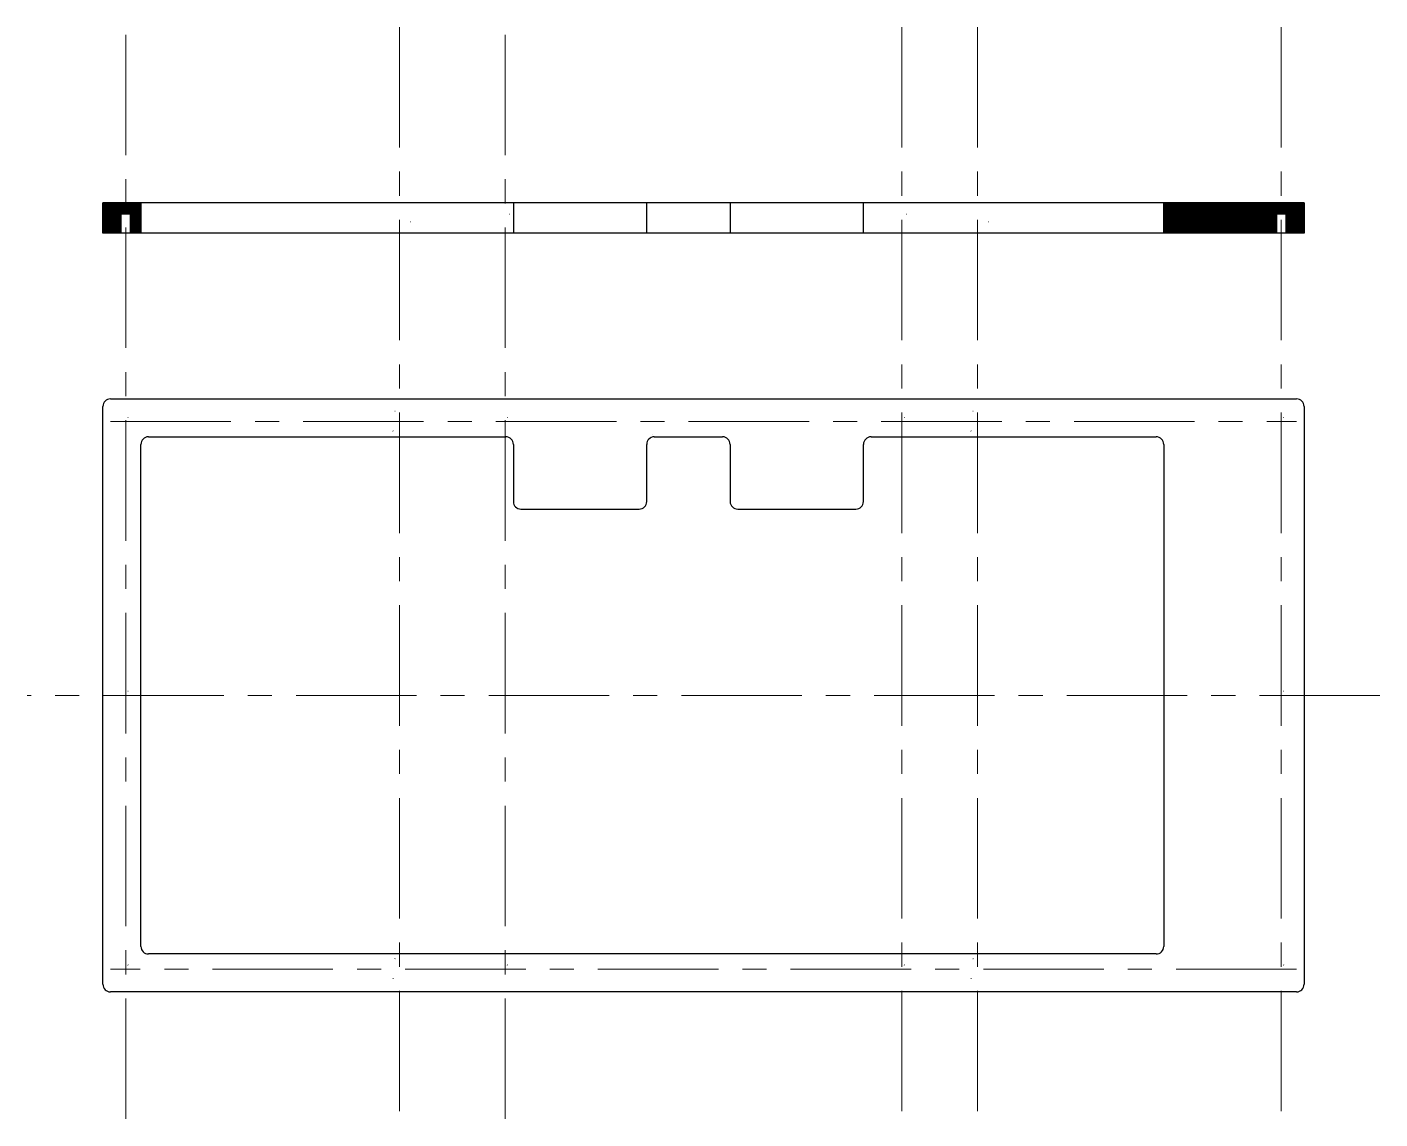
# Model space of a CAD drawing. Header units: millimetres. Extents: x -22 to 335, y -35 to 252.
import ezdxf

# ---------------------------------------------------------------- set-up
doc = ezdxf.new("R2010")
doc.units = ezdxf.units.MM
doc.linetypes.add('CENTER', pattern=[50.8, 31.75, -6.35, 6.35, -6.35])
doc.linetypes.add('DOT', pattern=[6.35, 0, -6.35])
doc.layers.get('0').update_dxf_attribs({"linetype": 'CONTINUOUS'})
doc.layers.add('Dash', color=7, linetype='CENTER', lineweight=0)
doc.layers.add('Hidden', color=7, linetype='DOT', lineweight=0)

msp = doc.modelspace()

# ---------------------------------------------------------------- hatches: boundary and pattern name
h = msp.add_hatch()
h.set_pattern_fill('ANSI31', color=256, angle=3.14159265, style=0)
h.set_pattern_definition([(45, (0, 0), (-0.088388348, 0.088388348), [])])
edge = h.paths.add_edge_path()
edge.add_line((314.65073, 206), (314.65073, 198))
edge.add_line((314.65073, 198), (309.90073, 198))
edge.add_line((309.90073, 198), (309.90073, 203))
edge.add_line((309.90073, 203), (307.40073, 203))
edge.add_line((307.40073, 203), (307.40073, 198))
edge.add_line((307.40073, 198), (277.65073, 198))
edge.add_line((277.65073, 198), (277.65073, 206))
edge.add_line((277.65073, 206), (314.65073, 206))
edge.add_line((8, 206), (8, 198))
edge.add_line((8, 198), (5.25, 198))
edge.add_line((5.25, 198), (5.25, 203))
edge.add_line((5.25, 203), (2.75, 203))
edge.add_line((2.75, 203), (2.75, 198))
edge.add_line((2.75, 198), (-2, 198))
edge.add_line((-2, 198), (-2, 206))
edge.add_line((-2, 206), (8, 206))

# ---------------------------------------------------------------- linework, layer by layer
for p, q in [((-2, 206), (-2, 198)), ((314.65073, 206), (-2, 206)), ((8, 198), (8, 206)), ((106.201, 206), (106.201, 198)), ((141.35, 198), (141.35, 206)), ((163.351, 206), (163.351, 198)), ((198.5, 198), (198.5, 206)), ((277.65073, 198), (277.65073, 206)), ((314.65073, 198), (314.65073, 206)), ((2.75, 198), (2.75, 203)), ((5.25, 203), (2.75, 203)), ((5.25, 198), (5.25, 203)), ((307.40073, 198), (307.40073, 203)), ((309.90073, 203), (307.40073, 203)), ((309.90073, 198), (309.90073, 203)), ((314.65073, 198), (-2, 198)), ((0, 154.30062), (312.65073, 154.30062)), ((-2, 0), (-2, 152.30062)), ((314.65073, 152.30062), (314.65073, 0)), ((10, 144.30062), (104.201, 144.30062)), ((142.825365, 144.80062), (142.825365, 144.80062)), ((143.35, 144.30062), (161.351, 144.30062)), ((200.5, 144.30062), (275.65073, 144.30062)), ((8, 10), (8, 142.30062)), ((106.201, 142.30062), (106.201, 127.2492)), ((141.35, 127.2492), (141.35, 142.30062)), ((163.351, 142.30062), (163.351, 127.2492)), ((198.5, 127.2492), (198.5, 142.30062)), ((277.65073, 142.30062), (277.65073, 10)), ((108.201, 125.2492), (139.35, 125.2492)), ((165.351, 125.2492), (196.5, 125.2492)), ((275.65073, 8), (10, 8)), ((312.65073, -2), (0, -2))]:
    msp.add_line(p, q)
for points in [[(8, 206), (8, 198), (5.25, 198), (5.25, 203), (2.75, 203), (2.75, 198), (-2, 198), (-2, 206), (8, 206)], [(314.65073, 206), (314.65073, 198), (309.90073, 198), (309.90073, 203), (307.40073, 203), (307.40073, 198), (277.65073, 198), (277.65073, 206), (314.65073, 206)]]:
    msp.add_lwpolyline(points)
for centre, start, end in [((0, 152.30062), 90, 180), ((312.65073, 152.30062), 360, 90), ((10, 142.30062), 90, 180), ((104.201, 142.30062), 360, 90), ((143.35, 142.30062), 90, 180), ((161.351, 142.30062), 360, 90), ((200.5, 142.30062), 90, 180), ((275.65073, 142.30062), 360, 90), ((108.201, 127.2492), 180, 270), ((139.35, 127.2492), 270, 360), ((165.351, 127.2492), 180, 270), ((196.5, 127.2492), 270, 360), ((10, 10), 180, 270), ((275.65073, 10), 270, 360), ((0, 0), 180, 270), ((312.65073, 0), 270, 360)]:
    msp.add_arc(centre, 2, start, end)
at = {"layer": 'Dash'}
for p, q in [((4, -35.476328), (4, 252.30062)), ((76.1505, 252.30062), (76.1505, -35.476328)), ((104, -35.476328), (104, 252.30062)), ((208.65073, 252.30062), (208.65073, -35.476328)), ((228.55035, 252.30062), (228.55035, -35.476328)), ((308.65073, 252.30062), (308.65073, -35.476328)), ((0, 148.30062), (312.65073, 148.30062)), ((334.65073, 76.15031), (-22, 76.15031)), ((312.65073, 4), (0, 4))]:
    msp.add_line(p, q, dxfattribs=at)
at = {"layer": 'Hidden'}
for p, q in [((79.151, 201), (73.15, 201)), ((73.15, 198), (73.15, 201)), ((79.151, 198), (79.151, 201)), ((105.25, 203), (102.75, 203)), ((102.75, 198), (102.75, 203)), ((105.25, 198), (105.25, 203)), ((209.9007, 203), (207.4007, 203)), ((207.4007, 198), (207.4007, 203)), ((209.9007, 198), (209.9007, 203)), ((231.5503, 201), (225.5504, 201)), ((225.5504, 198), (225.5504, 201)), ((231.5503, 198), (231.5503, 201))]:
    msp.add_line(p, q, dxfattribs=at)
for centre, radius in [((76.151, 148.30062), 3), ((228.5504, 148.30062), 3), ((4, 148.30062), 1.25), ((104, 148.30062), 1.25), ((208.65073, 148.30062), 1.25), ((308.65073, 148.30062), 1.25), ((4, 76.15031), 1.25), ((308.65073, 76.15031), 1.25), ((4, 4), 1.25), ((76.151, 4), 3), ((104, 4), 1.25), ((208.65073, 4), 1.25), ((228.5504, 4), 3), ((308.65073, 4), 1.25)]:
    msp.add_circle(centre, radius, dxfattribs=at)

doc.saveas('drawing.dxf')
